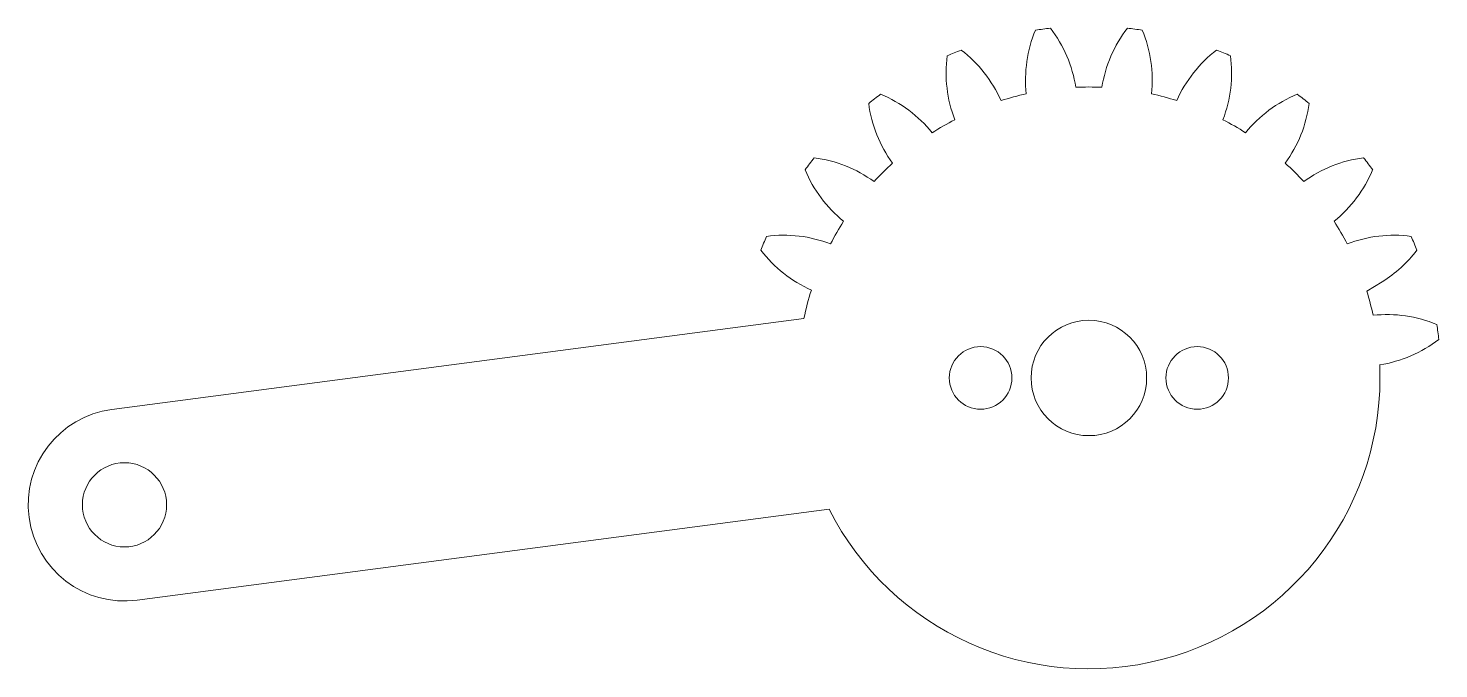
# Model space of a CAD drawing. Header units: millimetres. Extents: x -54.2 to 4.4, y -12.1 to 14.5.
import ezdxf

# ---------------------------------------------------------------- set-up
doc = ezdxf.new("R2010")
doc.units = ezdxf.units.MM

msp = doc.modelspace()

# ---------------------------------------------------------------- linework, layer by layer
at = {"color": 7, "linetype": 'Continuous', "lineweight": 15}
for p, q in [((1.438, 3.6), (2.082, 4)), ((-21.943, 2.476), (-50.695, -1.309)), ((-49.651, -9.241), (-20.899, -5.455))]:
    msp.add_line(p, q, dxfattribs=at)
for centre, radius in [((-10.106, 0), 2.4), ((-14.606, 0), 1.3), ((-5.606, 0), 1.3), ((-50.173, -5.275), 1.75)]:
    msp.add_circle(centre, radius, dxfattribs=at)
for centre, radius, start, end in [((-7.339, 12.38), 5.4, 157.39651, 186.0693), ((-10.106, 0), 14.625, 96.27726, 98.72274), ((-15.984, 11.242), 5.4, 8.9307, 37.60349), ((-4.229, 11.242), 5.4, 142.39651, 171.0693), ((-10.106, 0), 14.625, 81.27726, 83.72274), ((-12.874, 12.38), 5.4, 353.9307, 22.60349), ((-10.106, 0), 14.625, 111.27726, 113.72274), ((-18.693, 9.338), 5.4, 23.9307, 52.60349), ((-1.52, 9.338), 5.4, 127.39651, 156.0693), ((-10.106, 0), 14.625, 66.27726, 68.72274), ((-10.638, 12.675), 5.4, 172.39651, 201.0693), ((-9.575, 12.675), 5.4, 338.9307, 7.60349), ((-10.106, 0), 14.625, 126.27726, 128.72274), ((-20.817, 6.797), 5.4, 38.9307, 67.60349), ((-10.106, 0), 12.093, 102.4277, 107.5723), ((-10.106, 0), 12.093, 87.4277, 92.5723), ((-10.106, 0), 12.093, 72.4277, 77.5723), ((0.605, 6.797), 5.4, 112.39651, 141.0693), ((-10.106, 0), 14.625, 51.27726, 53.72274), ((-13.9, 12.105), 5.4, 187.39651, 216.0693), ((-6.313, 12.105), 5.4, 323.9307, 352.60349), ((-10.106, 0), 12.093, 117.4277, 122.5723), ((-10.106, 0), 12.093, 57.4277, 62.5723), ((-10.106, 0), 14.625, 141.27726, 143.72274), ((-22.212, 3.794), 5.4, 53.9307, 82.60349), ((-10.106, 0), 12.093, 132.4277, 137.5723), ((-10.106, 0), 12.093, 42.4277, 47.5723), ((1.999, 3.794), 5.4, 97.39651, 126.0693), ((-10.106, 0), 14.625, 36.27726, 38.72274), ((-16.904, 10.711), 5.4, 202.39651, 231.0693), ((-3.309, 10.711), 5.4, 308.9307, 337.60349), ((-10.106, 0), 12.093, 147.4277, 152.5723), ((-10.106, 0), 12.093, 27.4277, 32.5723), ((-10.106, 0), 14.625, 156.27726, 158.72274), ((-22.781, 0.531), 5.4, 68.9307, 97.60349), ((2.568, 0.531), 5.4, 82.39651, 111.0693), ((-10.106, 0), 14.625, 21.27726, 23.72274), ((-19.444, 8.587), 5.4, 217.39651, 246.0693), ((-0.768, 8.587), 5.4, 301.85457, 322.60349), ((-10.106, 0), 12.093, 162.4277, 168.18407), ((-10.106, 0), 12.093, 12.4277, 17.32008), ((2.274, -2.767), 5.4, 67.39651, 96.0693), ((-10.106, 0), 14.625, 6.27726, 8.72274), ((1.136, 5.877), 5.4, 278.9307, 307.60349), ((-10.106, 0), 12.093, 206.81593, 2.5723), ((-50.173, -5.275), 4, 97.5, 277.5)]:
    msp.add_arc(centre, radius, start, end, dxfattribs=at)

doc.saveas('drawing.dxf')
